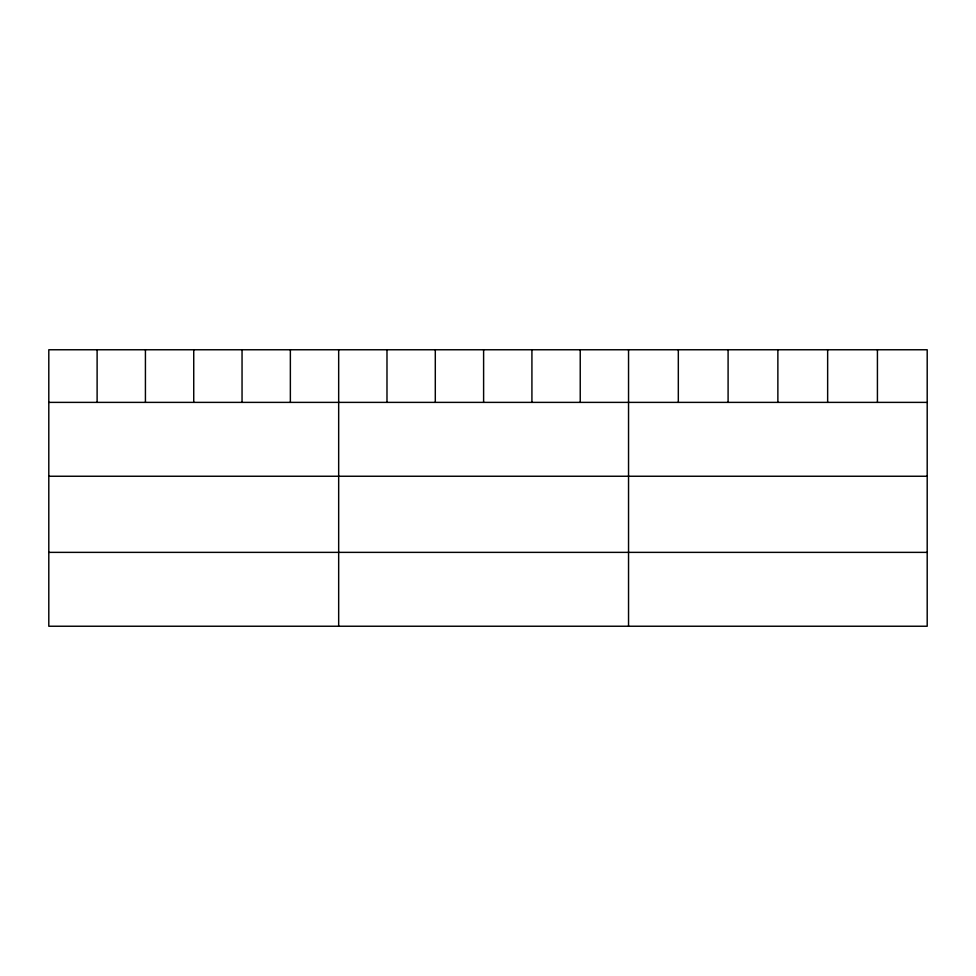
<?xml version="1.0" encoding="UTF-8"?>
<svg xmlns="http://www.w3.org/2000/svg" width="976" height="976" viewBox="0 0 976 976"><rect width="100%" height="100%" fill="white"/><g stroke="black" fill="none" stroke-linecap="round" stroke-linejoin="round"><path stroke-width="1.46" d="M927.2 402.38L927.2 626.238L48.8 626.238L48.8 349.762L927.2 349.762L927.2 402.38L48.8 402.38M48.8 476.251L927.2 476.251M48.8 552.367L927.2 552.367M877.424 349.762L877.424 402.38M827.648 349.762L827.648 402.38M777.872 349.762L777.872 402.38M728.096 349.762L728.096 402.38M678.32 349.762L678.32 402.38M628.544 349.762L628.544 626.238M580.232 349.762L580.232 402.38M531.92 349.762L531.92 402.38M483.608 349.762L483.608 402.38M435.296 349.762L435.296 402.38M386.984 349.762L386.984 402.38M338.672 349.762L338.672 626.238M290.36 349.762L290.36 402.38M242.048 349.762L242.048 402.38M193.736 349.762L193.736 402.38M145.424 349.762L145.424 402.38M97.112 349.762L97.112 402.38"/></g></svg>
